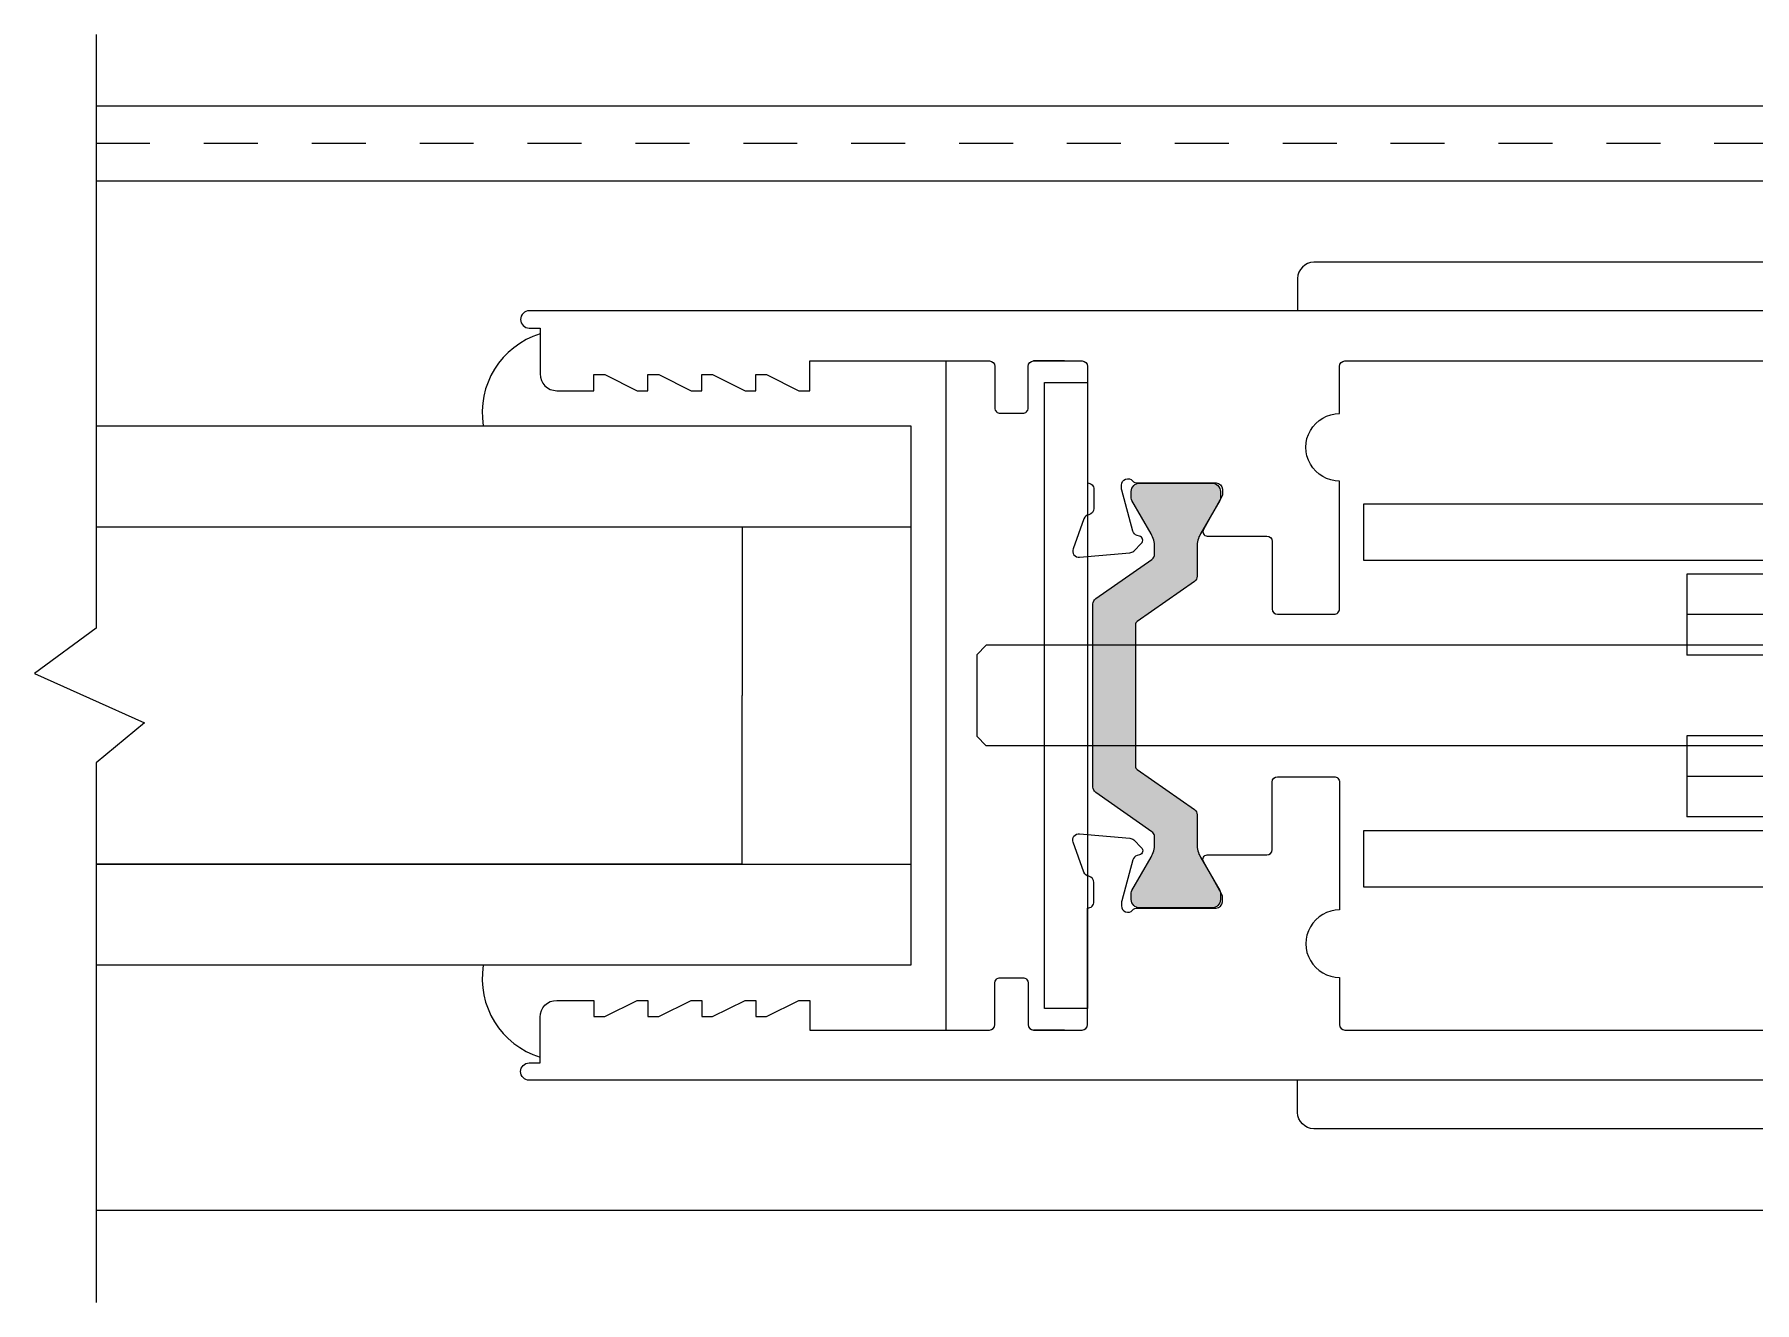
# Model space of a CAD drawing. Extents: x -9.9 to 40.2, y -9.9 to 28.
# Drawn here: x 9.691 to 12.88, y 17.304 to 19.655 of the extents above; entities that cross this region are included whole.
import ezdxf

# ---------------------------------------------------------------- set-up
doc = ezdxf.new("R2010")
doc.units = 0
doc.header["$LTSCALE"] = 0.25
doc.header["$MEASUREMENT"] = 0
doc.linetypes.add('HIDDEN', pattern=[0.375, 0.25, -0.125])
doc.layers.get('0').update_dxf_attribs({"linetype": 'CONTINUOUS'})
for name, color, linetype in [('GLASS-VINYL', 7, 'CONTINUOUS'), ('Hardware', 7, 'CONTINUOUS'), ('I-STRUT', 7, 'CONTINUOUS'), ('SILL-PAN', 7, 'CONTINUOUS'), ('VENT', 5, 'CONTINUOUS')]:
    doc.layers.add(name, color=color, linetype=linetype)

# ---------------------------------------------------------------- blocks, each defined once
blk = doc.blocks.new('3776-Archetype_Lock_Stile')
at = {"layer": 'I-STRUT'}
h = blk.add_hatch(color=256, dxfattribs=at)
h.dxf.hatch_style = 1
h.paths.add_polyline_path([(0.07874000000003889, 0.1308718102235115, -0.2446984432291302), (0.08209765914022761, 0.1373218134202726), (0.187876511289691, 0.2113889630784405, 0.2446984432291299), (0.1929130000000328, 0.2210639678736948), (0.1929130000000328, 0.2757969243233692, -0.1316524975873393), (0.1992424958236122, 0.2994189243232732), (0.235112338230889, 0.3615473138321974, 0.1316524975873394), (0.2362200000000598, 0.3656811638323463), (0.2362200000000598, 0.3779520000000283, 0.4142135623730877), (0.2204720000001169, 0.3936999999999715), (0.08664751551097775, 0.3936999643354191, 0.414837047139162), (0.07086600000002363, 0.3779519999999024), (0.07086600000002363, 0.3656811638322971, 0.1316524975873245), (0.07197366176916196, 0.3615473138322689), (0.107843504176613, 0.2994189243230349, -0.1316524975873245), (0.1141730000000507, 0.2757969243236569), (0.1141730000000507, 0.2620534174340546, -0.2446984432288867), (0.1091365112898696, 0.2523784126390981), (0.00503648871027422, 0.179486792100978, 0.2446984432288869), (0, 0.1698117873058426), (0, -0.1698117873058972, 0.244698443228968), (0.005036488710265082, -0.1794867921010114), (0.1091365112897355, -0.2523784126389962, -0.1034709422062691), (0.1124464773815816, -0.2559050000002081, -0.1377400364528367), (0.1141730000000507, -0.2620534174340719), (0.1141730000000507, -0.2757969243230013, -0.1316524975874473), (0.1078435041762433, -0.2994189243237362), (0.07197366176913553, -0.3615473138323067, 0.1316524975874465), (0.07086600000002363, -0.3656811638322323), (0.07086600000002363, -0.3779520000000365, 0.4142135623731023), (0.08661399999995095, -0.3936999999999635), (0.220439558117728, -0.3936999665837566, 0.4148170702728974), (0.2362200000000598, -0.3779520000000934), (0.2362200000000598, -0.3656811638322399, 0.131652497587286), (0.2351123382309544, -0.3615473138323331), (0.1992424958237208, -0.2994189243234533, -0.1316524975872851), (0.1929130000000328, -0.2757969243231338), (0.1929130000000328, -0.2210639678735284, 0.2446984432290821), (0.1878765112898464, -0.2113889630785706), (0.08209765914027303, -0.1373218134202972, -0.2446984432290814), (0.07874000000003889, -0.1308718102234475)])
h = blk.add_hatch(color=256, dxfattribs=at)
h.dxf.hatch_style = 1
h.paths.add_polyline_path([(3.304985655501667, 0.1698117873055735, 0.2446984432288885), (3.299949166791393, 0.1794867921007089), (3.195849144211798, 0.252378412638828, -0.2446984432288885), (3.190812655501617, 0.2620534174337846), (3.190812655501617, 0.2757969243233869, -0.1316524975873245), (3.197142151325055, 0.2994189243227648), (3.233011993732505, 0.3615473138319989, 0.1316524975873246), (3.234119655501644, 0.3656811638320271), (3.234119655501644, 0.3779519999996324, 0.4142135623728747), (3.218371655501587, 0.3936999999997015), (3.084546976154272, 0.3936999647486493, 0.414833421417118), (3.068765655501608, 0.3779519999997583), (3.068765655501608, 0.3656811638320763, 0.1431907841873838), (3.070067849677991, 0.3612273349274199), (3.0703879136669, 0.3606560067284532), (3.105743159678055, 0.2994189243230031, -0.1316524975873394), (3.112072655501635, 0.2757969243230991), (3.112072655501635, 0.2210639678734256, 0.2446984432291296), (3.117109144211976, 0.2113889630781713), (3.22288799636144, 0.1373218134200034, -0.2446984432291298), (3.226245655501629, 0.1308718102232423), (3.226245655501629, -0.1308718102237166, -0.2446984432290833), (3.222887996361394, -0.1373218134205664), (3.117109144211821, -0.2113889630788397, 0.2446984432290819), (3.112072655501635, -0.2210639678737975), (3.112072655501635, -0.275796924323403, -0.1316524975872849), (3.105743159677947, -0.2994189243237224), (3.07038791365631, -0.360656006747357), (3.069597384469115, -0.3620671358727898, 0.1135849516228535), (3.068765655501608, -0.365681163832509), (3.068765655501608, -0.3779520000003626, 0.4142135623733155), (3.08451365550149, -0.3937000000002326), (3.21833749941363, -0.3936999629593472, 0.4148489664128704), (3.234119655501644, -0.3779520000003056), (3.234119655501644, -0.3656811638325014, 0.1316524975874465), (3.233011993732532, -0.3615473138325758), (3.197142151325424, -0.2994189243240053, -0.1316524975874469), (3.190812655501617, -0.2757969243232705), (3.190812655501617, -0.262053417434341, -0.1377400364528367), (3.192539178120086, -0.2559050000004772, -0.1034709422062691), (3.195849144211932, -0.2523784126392653), (3.299949166791402, -0.1794867921012805, 0.244698443228968), (3.304985655501667, -0.1698117873061663)])
for points in [[(3.357534500808573, 0.6200000000000001), (3.415092396994755, 0.6200000000000001), (3.325092396994751, 0.6200000000000037, 0.414213562372991), (3.315092396994761, 0.6100000000000003), (3.315092396994761, 0.3939996953943465, 0.4142135623733595), (3.303282449979907, 0.3821897483794823), (3.30328244998012, 0.3467599073346941, 0.3595082375532756), (3.312858322887241, 0.3351631939478841, -0.2637246696262063), (3.321721968841519, 0.3276057203321523), (3.34193671307688, 0.2720661670064315, -0.5486187866228741), (3.329809688310963, 0.2562619206350343), (3.236686829116071, 0.2644091151296655, -0.1763269807096798), (3.229365240199844, 0.2678232281113617), (3.215045558463817, 0.2821429098476385, -0.5773502691884325), (3.218575061404113, 0.2953151941464762), (3.22303497525586, 0.2965102244616107, 0.2679491924332493), (3.231385868875822, 0.3048611180809582), (3.251703598729865, 0.3806879181911649, 0.06554346281320061), (3.252106012916347, 0.3837445573999725), (3.252106012916148, 0.3900630463895363, 0.688500258071975), (3.231493451122819, 0.3979363443993718, -0.2134217652850578), (3.222690836343606, 0.3939996953940232), (3.076729997203774, 0.3939996953941334, 0.4142135623730069), (3.064920050188949, 0.3821897483794823), (3.064920050189148, 0.3734821426287676, 0.1378721067450663), (3.066649607513416, 0.3673290464826033), (3.100133502022306, 0.3075588323781888, -0.5855240683170997), (3.093413242228468, 0.2955834702708637), (2.982945889242036, 0.2955834702707199, 0.4142135623726269), (2.972945889242052, 0.2855834702707218), (2.972945889242045, 0.1605000000000585, -0.4142135623726268), (2.962945889242061, 0.1505000000000605), (2.857945889242053, 0.1504999999999486, -0.4142135623735113), (2.847945889242041, 0.1604999999999484), (2.847945889242048, 0.3975, 1.000000000000114), (2.847945889242059, 0.5225), (2.847945889242062, 0.6099999999999968, 0.414213562372991), (2.837945889242057, 0.6199999999999966), (0.3680919333810735, 0.6200000000000001, 0.4069682863404949), (0.3580919333810826, 0.6096469999999963), (0.3580919333810826, 0.3071678529907862, -0.4142135623729389), (0.3480919333810775, 0.2971678529907864), (0.2127260285140835, 0.2971678529907882, -0.5855240683225497), (0.2061139568113219, 0.3089504261879812), (0.2420105045490146, 0.3677584118153492, 0.1378721067473128), (0.2437122180832887, 0.3738124505227107), (0.2437122180832318, 0.3823798743059443, 0.414213562373095), (0.2320923969948296, 0.3939996953943465), (0.0796538457317979, 0.3939996953943501, -0.2134217652828476), (0.07099294245170995, 0.3978729690905078, 0.6885002580699497), (0.05071221808333348, 0.3901264216982883), (0.05071221808317716, 0.381490757025607, 0.06554346281953499), (0.05110747849822417, 0.3784884561022226), (0.07045135080369391, 0.3062961418430961, 0.2679491924323066), (0.07866780509145599, 0.2980796875553198), (0.08305591970115245, 0.2969038957893746, -0.5773502691901333), (0.08652860189413047, 0.2839436694066864), (0.072439449790906, 0.2698545173035738, -0.1763269807083008), (0.06523572964071889, 0.2664953674302852), (-0.02638796365222618, 0.2584793329567949, -0.5486187866274921), (-0.0383197579214567, 0.2740291499919509), (-0.0383197579214567, 0.2740921263405527), (-0.01843044672791905, 0.3286745833846991, -0.263724669622684), (-0.0097094948007026, 0.3361103907756471, 0.3595082375517106), (-0.0002877819167252937, 0.347520411040624), (-0.0002877819167252937, 0.3823798743059443, 0.414213562373095), (-0.01190760300524119, 0.3939996953943465), (-0.01190760300524119, 0.6817500000000001, -0.414213562373095), (0.01934239699475881, 0.7130000000000001), (4.350092504729687, 0.7130000000000001, -0.9999999999999999), (4.350092504729687, 0.6810000000000036), (4.330092396994772, 0.681), (4.330092396994772, 0.5960000000000027, -0.4142135623730615), (4.29909239699478, 0.5650000000000004), (4.230092396994749, 0.5650000000000004), (4.230092396994749, 0.594999999999998), (4.210092396994767, 0.594999999999998), (4.150092396994765, 0.5650000000000004), (4.130092396994755, 0.5650000000000004), (4.130092396994755, 0.594999999999998), (4.110092396994744, 0.594999999999998), (4.050092396994771, 0.5650000000000004), (4.03009239699476, 0.5650000000000004), (4.03009239699476, 0.594999999999998), (4.010092396994779, 0.594999999999998), (3.950092396994776, 0.5650000000000004), (3.930092396994766, 0.5650000000000004), (3.930092396994766, 0.594999999999998), (3.910092396994756, 0.594999999999998), (3.850092396994754, 0.5650000000000004), (3.830092396994772, 0.5650000000000004), (3.830092396994772, 0.6200000000000001), (3.497092396994748, 0.6200000000000001, 0.414213562372991), (3.487092396994761, 0.6100000000000003), (3.487092396994758, 0.5330000000000004, -0.4142135623734072), (3.477092396994767, 0.5229999999999988), (3.435092396994765, 0.5229999999999988, -0.4142135623737714), (3.425092396994742, 0.5330000000000004), (3.425092396994746, 0.6100000000000003, 0.414213562372991), (3.415092396994755, 0.6200000000000037)], [(3.357534500808573, -0.6200000000000001), (3.415092396994755, -0.6200000000000001), (3.325092396994751, -0.6200000000000037, -0.414213562372991), (3.315092396994761, -0.6100000000000003), (3.315092396994761, -0.3939996953943465, -0.4142135623733595), (3.303282449979907, -0.3821897483794823), (3.30328244998012, -0.3467599073346941, -0.3595082375532756), (3.312858322887241, -0.3351631939478841, 0.2637246696262063), (3.321721968841519, -0.3276057203321523), (3.34193671307688, -0.2720661670064315, 0.5486187866228741), (3.329809688310963, -0.2562619206350343), (3.236686829116071, -0.2644091151296655, 0.1763269807096798), (3.229365240199844, -0.2678232281113617), (3.215045558463817, -0.2821429098476385, 0.5773502691884325), (3.218575061404113, -0.2953151941464762), (3.22303497525586, -0.2965102244616107, -0.2679491924332493), (3.231385868875822, -0.3048611180809582), (3.251703598729865, -0.3806879181911649, -0.06554346281320061), (3.252106012916347, -0.3837445573999725), (3.252106012916148, -0.3900630463895363, -0.688500258071975), (3.231493451122819, -0.3979363443993718, 0.2134217652850578), (3.222690836343606, -0.3939996953940232), (3.076729997203774, -0.3939996953941334, -0.4142135623730069), (3.064920050188949, -0.3821897483794823), (3.064920050189148, -0.3734821426287676, -0.1378721067450663), (3.066649607513416, -0.3673290464826033), (3.100133502022306, -0.3075588323781888, 0.5855240683170997), (3.093413242228468, -0.2955834702708637), (2.982945889242036, -0.2955834702707199, -0.4142135623726269), (2.972945889242052, -0.2855834702707218), (2.972945889242045, -0.1605000000000585, 0.4142135623726268), (2.962945889242061, -0.1505000000000605), (2.857945889242053, -0.1504999999999486, 0.4142135623735113), (2.847945889242041, -0.1604999999999484), (2.847945889242048, -0.3975, -1.000000000000114), (2.847945889242059, -0.5225), (2.847945889242062, -0.6099999999999968, -0.414213562372991), (2.837945889242057, -0.6199999999999966), (0.3680919333810735, -0.6200000000000001, -0.4069682863404949), (0.3580919333810826, -0.6096469999999963), (0.3580919333810826, -0.3071678529907862, 0.4142135623729389), (0.3480919333810775, -0.2971678529907864), (0.2127260285140835, -0.2971678529907882, 0.5855240683225497), (0.2061139568113219, -0.3089504261879812), (0.2420105045490146, -0.3677584118153492, -0.1378721067473128), (0.2437122180832887, -0.3738124505227107), (0.2437122180832318, -0.3823798743059443, -0.414213562373095), (0.2320923969948296, -0.3939996953943465), (0.0796538457317979, -0.3939996953943501, 0.2134217652828476), (0.07099294245170995, -0.3978729690905078, -0.6885002580699497), (0.05071221808333348, -0.3901264216982883), (0.05071221808317716, -0.381490757025607, -0.06554346281953499), (0.05110747849822417, -0.3784884561022226), (0.07045135080369391, -0.3062961418430961, -0.2679491924323066), (0.07866780509145599, -0.2980796875553198), (0.08305591970115245, -0.2969038957893746, 0.5773502691901333), (0.08652860189413047, -0.2839436694066864), (0.072439449790906, -0.2698545173035738, 0.1763269807083008), (0.06523572964071889, -0.2664953674302852), (-0.02638796365222618, -0.2584793329567949, 0.5486187866274921), (-0.0383197579214567, -0.2740291499919509), (-0.0383197579214567, -0.2740921263405527), (-0.01843044672791905, -0.3286745833846991, 0.263724669622684), (-0.0097094948007026, -0.3361103907756471, -0.3595082375517106), (-0.0002877819167252937, -0.347520411040624), (-0.0002877819167252937, -0.3823798743059443, -0.414213562373095), (-0.01190760300524119, -0.3939996953943465), (-0.01190760300524119, -0.6817500000000001, 0.414213562373095), (0.01934239699475881, -0.7130000000000001), (4.350092504729687, -0.7130000000000001, 0.9999999999999999), (4.350092504729687, -0.6810000000000036), (4.330092396994772, -0.681), (4.330092396994772, -0.5960000000000027, 0.4142135623730615), (4.29909239699478, -0.5650000000000004), (4.230092396994749, -0.5650000000000004), (4.230092396994749, -0.594999999999998), (4.210092396994767, -0.594999999999998), (4.150092396994765, -0.5650000000000004), (4.130092396994755, -0.5650000000000004), (4.130092396994755, -0.594999999999998), (4.110092396994744, -0.594999999999998), (4.050092396994771, -0.5650000000000004), (4.03009239699476, -0.5650000000000004), (4.03009239699476, -0.594999999999998), (4.010092396994779, -0.594999999999998), (3.950092396994776, -0.5650000000000004), (3.930092396994766, -0.5650000000000004), (3.930092396994766, -0.594999999999998), (3.910092396994756, -0.594999999999998), (3.850092396994754, -0.5650000000000004), (3.830092396994772, -0.5650000000000004), (3.830092396994772, -0.6200000000000001), (3.497092396994748, -0.6200000000000001, -0.414213562372991), (3.487092396994761, -0.6100000000000003), (3.487092396994758, -0.5330000000000004, 0.4142135623734072), (3.477092396994767, -0.5229999999999988), (3.435092396994765, -0.5229999999999988, 0.4142135623737714), (3.425092396994742, -0.5330000000000004), (3.425092396994746, -0.6100000000000003, -0.414213562372991), (3.415092396994755, -0.6200000000000037)]]:
    blk.add_lwpolyline(points, format="xyb")
for points in [[(0.07874000000003889, 0.1308718102235424), (0.07874000000003889, -0.1308718102234216, 0.2446984432282406), (0.08209765914023137, -0.1373218134202681), (0.1878765112899714, -0.2113889630786581, -0.2446984432282419), (0.1929130000000328, -0.2210639678736435), (0.1929130000000328, -0.2757969243231138, 0.1316524975869803), (0.1992424958236825, -0.2994189243233869), (0.2351123382309765, -0.3615473138323715, -0.1316524975869819), (0.2362200000000598, -0.3656811638322743), (0.2362200000000598, -0.3779520000002741, -0.414213562371661), (0.2204720000000862, -0.3936999999999635), (0.08661399999988362, -0.3936999999999635, -0.414213562371661), (0.07086600000002363, -0.3779520000000467), (0.07086600000002363, -0.3656811638321606, -0.1316524975869807), (0.07197366176916375, -0.3615473138322578), (0.1078435041761168, -0.2994189243239553, 0.1316524975869801), (0.1141730000000507, -0.2757969243233411), (0.1141730000000507, -0.2620534174342275, 0.1377400364561927), (0.1124464773815816, -0.2559050000002081, 0.1034709422055775), (0.109136511289762, -0.2523784126390147), (0.005036488710231879, -0.1794867921009882, -0.2446984432282415), (0, -0.1698117873058891), (0, 0.1698117873058891, -0.2446984432282412), (0.005036488710288722, 0.1794867921009882), (0.109136511289762, 0.2523784126390227, 0.2446984432282422), (0.1141730000000507, 0.2620534174338944), (0.1141730000000507, 0.2757969243233491, 0.1316524975869796), (0.1078435041767989, 0.2994189243227128), (0.07197366176916375, 0.3615473138322658, -0.1316524975869807), (0.07086600000002363, 0.3656811638322823), (0.07086600000002363, 0.377951999999941, -0.414213562371661), (0.08661400000005415, 0.3936999999999715), (0.2204720000000862, 0.3936999999999715, -0.4142135623773973), (0.2362200000000598, 0.3779519999998273), (0.2362200000000598, 0.3656811638322823, -0.1316524975869794), (0.2351123382308629, 0.3615473138321521), (0.1992424958236825, 0.2994189243233949, 0.1316524975869799), (0.1929130000000328, 0.2757969243235765), (0.1929130000000328, 0.2210639678736506, -0.2446984432282431), (0.1878765112896872, 0.2113889630784378), (0.08209765914023137, 0.1373218134202752, 0.2446984432282416)], [(3.226245655501629, 0.1308718102232733), (3.226245655501629, -0.1308718102236908, -0.2446984432282406), (3.222887996361436, -0.1373218134205372), (3.117109144211696, -0.2113889630789272, 0.2446984432282419), (3.112072655501635, -0.2210639678739126), (3.112072655501635, -0.2757969243233829, -0.1316524975869803), (3.105743159677985, -0.299418924323656), (3.069873317270691, -0.3615473138326406, 0.1316524975869819), (3.068765655501608, -0.3656811638325435), (3.068765655501608, -0.3779520000005432, 0.414213562371661), (3.084513655501581, -0.3937000000002326), (3.218371655501784, -0.3937000000002326, 0.414213562371661), (3.234119655501644, -0.3779520000003158), (3.234119655501644, -0.3656811638324298, 0.1316524975869807), (3.233011993732504, -0.3615473138325269), (3.197142151325551, -0.2994189243242245, -0.1316524975869801), (3.190812655501617, -0.2757969243236102), (3.190812655501617, -0.2620534174344966, -0.1377400364561927), (3.192539178120086, -0.2559050000004772, -0.1034709422055775), (3.195849144211905, -0.2523784126392838), (3.299949166791436, -0.1794867921012573, 0.2446984432282415), (3.304985655501667, -0.1698117873061582), (3.304985655501667, 0.16981178730562, 0.2446984432282412), (3.299949166791379, 0.1794867921007191), (3.195849144211905, 0.2523784126387527, -0.2446984432282422), (3.190812655501617, 0.2620534174336244), (3.190812655501617, 0.2757969243230791, -0.1316524975869796), (3.197142151324869, 0.2994189243224428), (3.233011993732504, 0.3615473138319958, 0.1316524975869807), (3.234119655501644, 0.3656811638320123), (3.234119655501644, 0.377951999999671, 0.414213562371661), (3.218371655501613, 0.3936999999997015), (3.084513655501581, 0.3936999999997015, 0.4142135623773973), (3.068765655501608, 0.3779519999995573), (3.068765655501608, 0.3656811638320123, 0.1316524975869794), (3.069873317270805, 0.3615473138318821), (3.105743159677985, 0.2994189243231249, -0.1316524975869799), (3.112072655501635, 0.2757969243233065), (3.112072655501635, 0.2210639678733815, 0.2446984432282431), (3.11710914421198, 0.2113889630781687), (3.222887996361436, 0.137321813420006, -0.2446984432282416)]]:
    blk.add_lwpolyline(points, format="xyb", close=True, dxfattribs=at)
blk = doc.blocks.new('Flush_Pull_Archetype')
at = {"layer": 'Hardware'}
for p, q in [((-0.5805923969947613, 0.8029999999999919), (-2.895592396994759, 0.8029999999999844)), ((-2.92559239699476, 0.772999999999985), (-2.92559239699476, 0.7129999999999916)), ((-0.5505923969947601, 0.7129999999999921), (-0.5505923969947601, 0.7729999999999926))]:
    blk.add_line(p, q, dxfattribs=at)
for centre, start, end in [((-2.895592396994759, 0.772999999999985), 90.00000000000001, 180), ((-0.5805923969947613, 0.7729999999999926), 3.2461146750243e-14, 90.0000000000002)]:
    blk.add_arc(centre, 0.03, start, end, dxfattribs=at)
blk = doc.blocks.new('Flush_Pulls_Archetype')
at = {"layer": 'Hardware'}
blk.add_blockref('Flush_Pull_Archetype', (0, 0), dxfattribs=at)
at = {"layer": 'Hardware', "xscale": -1, "rotation": 180}
blk.add_blockref('Flush_Pull_Archetype', (0, 0), dxfattribs=at)
blk = doc.blocks.new('Archetype_Latch_Thermal')
at = {"layer": 'Hardware'}
for p, q in [((2.803092396994761, 0.3549999999999305), (0.2130923969947575, 0.3549999999999319)), ((2.803092396994761, 0.2499999999999337), (2.803092396994761, 0.3549999999999305)), ((-0.8150711423843541, 0.224999956626131), (2.204428857615707, 0.2249999566261294)), ((-0.8150711423843576, 0.224999956626131), (-0.8150711423843578, -0.2250000433738719)), ((-0.5650710886099507, -0.2250000213864681), (-0.5650711961587683, 0.2249999786135206)), ((0.2130923969947503, 0.2499999999999351), (2.803092396994761, 0.2499999999999337)), ((0.6469292000864616, -0.2249997914708549), (0.6469290925376511, 0.2250002085291196)), ((1.07809239699455, 0.2349999999999342), (0.9730923969945494, 0.2349999999999342)), ((0.973092396994528, -0.1450000000000755), (0.9730923969945494, 0.2349999999999342)), ((1.078092396994532, -0.1450000000000755), (1.07809239699455, 0.2349999999999342)), ((2.204428857615707, 0.2249999566261294), (2.204428857615699, 0.07499995662612374)), ((0.09562862396751372, 0.1925002126623711), (0.09562862396751366, 0.03000021266237146)), ((0.2171335376908417, 0.08872521266237221), (0.09562862396751372, 0.1925002126623711)), ((0.1830923969947561, -0.2200000000000638), (0.1830923969947501, 0.2199999999999339)), ((-0.8150711423843542, 0.1499999566261281), (2.204428857615707, 0.1499999566261266)), ((-0.8150711423843542, 0.0749999566261253), (2.20442885761571, 0.07499995662612374)), ((0.2171335376908417, 0.08872521266237221), (1.564711517052409, 0.08872521266237172)), ((0.2171335376908417, 0.08872521266237221), (0.2171335376908416, -0.08872478733762812)), ((1.564711517052409, 0.09305021266237141), (3.502778623967511, 0.09305021266237025)), ((1.564711517052409, 0.09305021266237141), (1.564711517052409, -0.0930497873376283)), ((1.652409161009637, -0.0749995511638468), (1.652409125160031, 0.07500044883614468)), ((3.502778623967511, 0.09305021266237025), (3.520628623967514, 0.07520021266236922)), ((3.520628623967514, 0.07520021266236922), (3.520628623967514, -0.0751997873376302)), ((-0.8150711423843613, -6.10116865146503e-14), (1.652409143084836, 4.488361560517593e-07)), ((0.09562862396751366, 0.03000021266237146), (0.148628623967511, 0.03000021266237144)), ((0.148628623967511, 0.03000021266237144), (0.148628623967511, -0.02999978733762906)), ((0.09562862396751358, -0.1924997873376287), (0.09562862396751363, -0.02999978733762904)), ((0.09562862396751363, -0.02999978733762904), (0.148628623967511, -0.02999978733762906)), ((-0.8150711423843542, -0.07500004337388039), (2.204428857615699, -0.07500004337388194)), ((0.2171335376908416, -0.08872478733762812), (0.09562862396751358, -0.1924997873376287)), ((0.2171335376908416, -0.08872478733762812), (1.564711517052409, -0.0887247873376286)), ((1.564711517052409, -0.0930497873376283), (3.502778623967511, -0.09304978733762946)), ((2.204428857615699, -0.07500004337388194), (2.204428857615696, -0.2250000433738734)), ((3.502778623967511, -0.09304978733762946), (3.520628623967514, -0.07519978733762843)), ((-0.8150711423843542, -0.150000043373869), (2.204428857615699, -0.1500000433738706)), ((-0.8150711423843543, -0.2250000433738719), (2.204428857615699, -0.2250000433738734)), ((2.803092396994761, -0.2500000000000664), (0.2130923969947573, -0.2500000000000649)), ((2.803092396994761, -0.3550000000000704), (2.803092396994761, -0.2500000000000664)), ((0.2130923969947572, -0.3550000000000654), (2.803092396994761, -0.3550000000000704))]:
    blk.add_line(p, q, dxfattribs=at)
at = {"layer": 'Hardware', "ltscale": 0.5}
for p, q in [((0.07809239699475935, 0.2055002126623408), (0.1706970537760427, 0.1250002126623543)), ((0.1706970537760426, -0.1249997873376457), (0.07809239699475211, -0.2054997873376321))]:
    blk.add_line(p, q, dxfattribs=at)
at = {"layer": 'Hardware', "ltscale": 0.3}
blk.add_line((0.217217599992225, 3.758272225695183e-07), (0.8516436451357987, 3.758272223364339e-07), dxfattribs=at)
at = {"layer": 'Hardware'}
for points in [[(3.31509239699476, -0.5800000000000598), (3.395092396994762, -0.5800000000000598), (3.395092396994761, 0.57999999999994), (3.315092396994769, 0.57999999999994)], [(0.07809239699476292, 0.531249999999944), (-0.01190760300523705, 0.531249999999944), (-0.01190760300523744, -0.531250000000056), (0.07809239699476253, -0.531250000000056)]]:
    blk.add_lwpolyline(points, close=True, dxfattribs=at)
for centre, radius, start, end in [((0.2130923969947552, 0.2199999999999321), 0.1349999999999998, 89.99999999999902, 179.9999999999992), ((0.2130923969947505, 0.2199999999999357), 0.03000000000000047, 90.00000000000031, 180.0000000000034), ((0.8680923969945276, -0.1450000000000683), 0.1050000000000004, 270, 359.9999999999963), ((0.8680923969945276, -0.1450000000000683), 0.2100000000000044, 329.9999999999999, 359.9999999999979), ((0.213092396994759, -0.2200000000000656), 0.1349999999999998, 179.9999999999992, 269.9999999999992), ((0.2130923969947575, -0.2200000000000638), 0.03000000000000114, 180, 269.9999999999996)]:
    blk.add_arc(centre, radius, start, end, dxfattribs=at)
blk = doc.blocks.new('Thermal_Archetype_Lock_Stile_wHardware')
at = {"xscale": -1}
blk.add_blockref('Flush_Pulls_Archetype', (0.2852967140050482, 4.337387059345978e-08), dxfattribs=at)
for name in ['3776-Archetype_Lock_Stile', 'Archetype_Latch_Thermal']:
    blk.add_blockref(name, (0.2852967140050482, 4.337387060626696e-08))

msp = doc.modelspace()

# ---------------------------------------------------------------- linework, layer by layer
at = {"color": 7}
for p, q in [((9.80562372445901, 18.74176076774075), (11.31621963005875, 18.74176076774078)), ((11.00371963005875, 18.74176076774078), (11.00371963005876, 18.42926076774078)), ((11.00371963005875, 18.11676076774078), (11.00371963005876, 18.42926076774078)), ((11.00371963005875, 18.11677940699782), (9.80562372445901, 18.11677940699874)), ((9.80562372445901, 18.11676076774078), (11.31621963005875, 18.11676076774078))]:
    msp.add_line(p, q, dxfattribs=at)
msp.add_lwpolyline([(9.80562372445901, 18.92926076774073), (11.31621963005875, 18.92926076774078), (11.31621963005875, 18.42926076774078), (11.31621963005875, 17.92926076774078), (9.80562372445901, 17.92926076774078)], dxfattribs=at)
at = {"layer": 'GLASS-VINYL', "color": 7}
msp.add_line((11.38121963005875, 19.04927817001584), (11.38121963005875, 17.80927817001584), dxfattribs=at)
at = {"layer": 'GLASS-VINYL'}
msp.add_lwpolyline([(9.80562372445901, 19.65460652937231), (9.80562372445901, 18.5542720325848), (9.691389677695426, 18.47000725806597), (9.895268450106201, 18.37854761851514), (9.80562372445901, 18.3042720325852), (9.80562372445901, 17.3040480881194)], dxfattribs=at)
at = {"layer": 'GLASS-VINYL', "color": 7}
for centre, start, end in [((10.67428570333982, 18.95379079300028), 107.354231076803, 189.2402795419529), ((10.67428570333982, 17.90473074248127), 170.7597204580469, 252.6457689231965)]:
    msp.add_arc(centre, 0.1527635536588366, start, end, dxfattribs=at)
at = {"layer": 'SILL-PAN'}
for p, q in [((9.80562372445901, 19.52227203258537), (16.06921941428406, 19.52227203258537)), ((9.80562372445901, 19.38327203258539), (16.06921941428405, 19.38327203258537)), ((9.80562372445901, 17.47527203258558), (16.06921941428405, 17.47527203258558))]:
    msp.add_line(p, q, dxfattribs=at)
at = {"layer": 'SILL-PAN', "linetype": 'HIDDEN'}
msp.add_line((9.80562372445901, 19.45277203258537), (16.06921941428406, 19.45277203258537), dxfattribs=at)

# ---------------------------------------------------------------- block references
at = {"layer": 'VENT', "color": 0, "xscale": -1}
msp.add_blockref('Thermal_Archetype_Lock_Stile_wHardware', (15.24410874105859, 18.42927743030728), dxfattribs=at)

doc.saveas('drawing.dxf')
